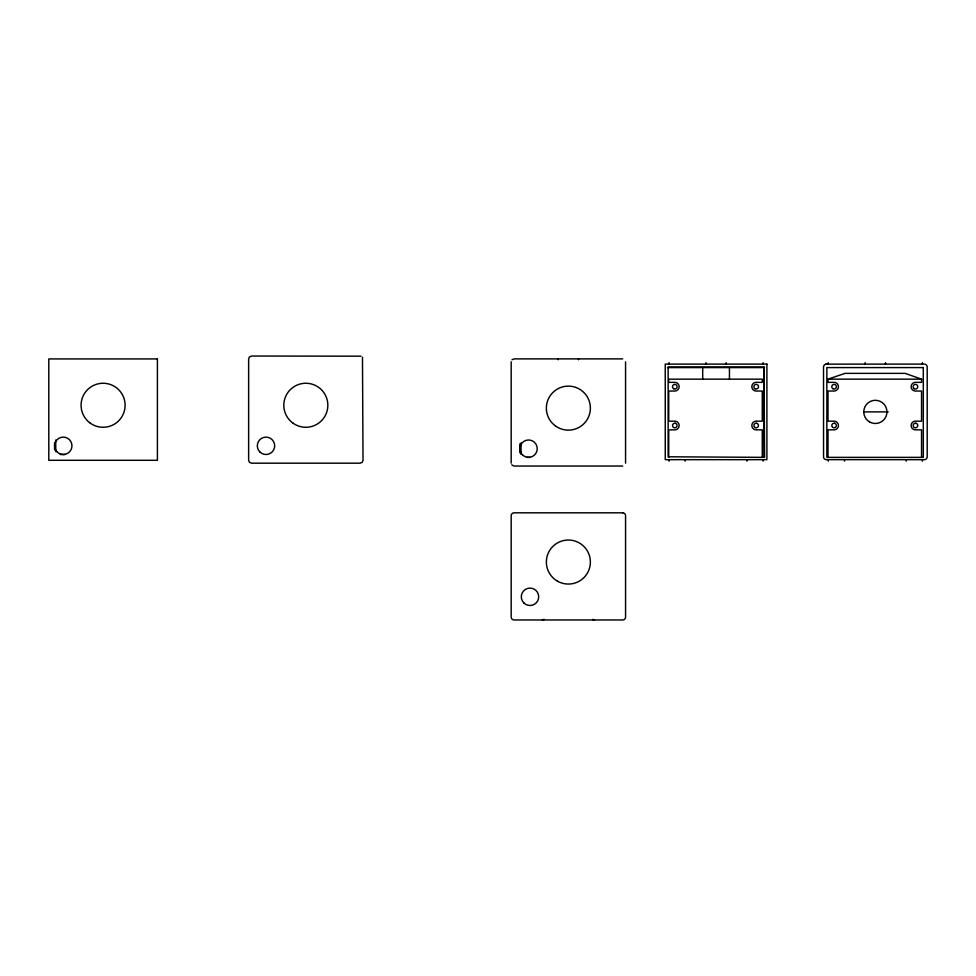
<?xml version="1.0" encoding="UTF-8"?>
<svg xmlns="http://www.w3.org/2000/svg" width="976" height="976" viewBox="0 0 976 976"><rect width="100%" height="100%" fill="white"/><g stroke="black" fill="none" stroke-linecap="round" stroke-linejoin="round"><path stroke-width="1.46" d="M512.022 359.741L514.071 358.887L622.676 358.887M828.014 457.366L828.014 429.843L834.175 429.843A4.343 4.343 0 0 0 838.433 425.414A4.343 4.343 0 0 0 834.004 421.156L828.014 421.156L828.014 391.034L834.09 391.034A4.343 4.343 0 0 0 838.433 386.691A4.343 4.343 0 0 0 834.09 382.348L828.014 382.348L828.014 379.164L844.996 373.369L905.142 373.369L921.551 379.164L921.551 382.348L915.525 382.348A4.343 4.343 0 0 0 911.133 386.642A4.343 4.343 0 0 0 915.415 391.034L921.551 391.034L921.551 421.156L915.451 421.156A4.343 4.343 0 0 0 911.133 425.524A4.343 4.343 0 0 0 915.488 429.843L921.551 429.843L921.551 457.366M825.964 364.146L924.309 364.109A2.891 2.891 0 0 1 927.2 367L927.2 456.78A2.891 2.891 0 0 1 924.309 459.672L825.964 459.647A2.891 2.891 0 0 1 823.561 457.232L823.524 367A2.891 2.891 0 0 1 826.416 364.109M764.001 367L668.145 367L668.145 456.78L764.586 457.366L764.001 367L764.001 456.78M667.56 367.586L764.586 367.586M828.014 379.164L921.551 379.164M863.98 411.896L888.258 411.896M60.28 454.499L65.209 454.499M527.052 457.366L530.078 457.366M622.676 466.052L514.071 466.052L511.729 464.857M361.022 356.179L251.527 356.033L249.478 356.887L248.636 358.924L248.636 460.294L249.478 462.343L251.527 463.185L360.132 463.185L362.181 462.343L363.023 460.294L362.474 357.228M922.418 362.657L922.418 364.109M922.418 459.672L922.418 461.123M906.204 459.672L906.204 461.123M885.5 362.657L885.5 364.109M865.224 362.657L865.224 364.109M844.521 459.672L844.521 461.123M828.295 362.657L828.295 364.109M828.295 459.672L828.295 461.123M763.134 362.657L763.134 364.109M763.134 459.672L763.134 461.123M762.268 457.366L762.268 429.843L756.205 429.843A4.343 4.343 0 0 1 751.837 425.524A4.343 4.343 0 0 1 756.168 421.156L762.268 421.156L762.268 391.034L756.132 391.034A4.343 4.343 0 0 1 751.837 386.642A4.343 4.343 0 0 1 756.241 382.348L762.268 382.348L762.268 379.164L668.719 379.164L668.719 382.348L674.806 382.348A4.343 4.343 0 0 1 679.15 386.691A4.343 4.343 0 0 1 674.806 391.034L668.719 391.034L668.719 421.156L674.721 421.156A4.343 4.343 0 0 1 679.15 425.414A4.343 4.343 0 0 1 674.892 429.843L668.719 429.843L668.719 457.366M746.921 459.672L746.921 461.123M729.45 367.586L729.45 379.164M726.205 362.657L726.205 364.109M705.941 362.657L705.941 364.109M702.696 367.586L702.696 379.164M685.225 459.672L685.225 461.123M669.011 362.657L669.011 364.109M669.011 459.672L669.011 461.123M625.567 361.791L625.567 463.149M578.512 358.887L578.512 359.741M558.235 358.887L558.235 359.741M521.025 442.884L521.025 454.462M519.866 443.824L519.866 452.852M511.18 361.791L511.18 463.149M55.754 440.017L55.754 451.607M54.595 442.421L54.595 449.985M544.01 619.418L542.302 619.967A2.891 2.891 0 0 0 544.01 619.418M157.404 358.924L48.8 358.924L48.8 460.294L157.404 460.294L157.404 358.924M766.904 364.109L665.242 364.109L665.242 459.672L766.904 459.672L766.904 364.109M923.296 367.586L826.855 367.586L826.855 457.366L923.296 457.366L923.296 367.586M622.676 512.815L514.071 512.815A2.891 2.891 0 0 0 511.18 515.706L511.18 617.076A2.891 2.891 0 0 0 514.071 619.967L622.676 619.967A2.891 2.891 0 0 0 625.567 617.076L625.567 515.706A2.891 2.891 0 0 0 622.676 512.815M915.891 423.23L915.293 423.194A2.318 2.318 0 0 0 915.049 427.781L915.647 427.817A2.318 2.318 0 0 0 915.891 423.23M834.517 423.23L833.907 423.194A2.318 2.318 0 0 0 833.663 427.781L834.273 427.817A2.318 2.318 0 0 0 834.517 423.23M756.607 423.23L756.01 423.194A2.318 2.318 0 0 0 755.766 427.781L756.363 427.817A2.318 2.318 0 0 0 756.607 423.23M675.233 423.23L674.623 423.194A2.318 2.318 0 0 0 674.379 427.781L674.977 427.817A2.318 2.318 0 0 0 675.233 423.23M594.433 619.967L592.737 619.418A2.891 2.891 0 0 0 594.433 619.967M557.369 581.11A22.009 22.009 0 0 0 590.382 562.042A22.009 22.009 0 0 0 557.369 542.985A22.009 22.009 0 0 0 557.369 581.11M523.978 603.07A8.686 8.686 0 0 0 538.435 598.874A8.686 8.686 0 0 0 527.577 588.455A8.686 8.686 0 0 0 523.978 603.07M555.551 426.024A22.009 22.009 0 0 0 590.273 410.286A22.009 22.009 0 0 0 559.285 388.082A22.009 22.009 0 0 0 555.551 426.024M522.538 454.938A8.686 8.686 0 0 0 536.983 450.753A8.686 8.686 0 0 0 526.125 440.335A8.686 8.686 0 0 0 522.538 454.938M293.007 423.157A22.009 22.009 0 0 0 327.729 407.419A22.009 22.009 0 0 0 296.741 385.215A22.009 22.009 0 0 0 293.007 423.157M259.994 452.083A8.686 8.686 0 0 0 274.439 447.886A8.686 8.686 0 0 0 263.581 437.468A8.686 8.686 0 0 0 259.994 452.083M914.317 388.704A2.318 2.318 0 0 0 917.782 386.691A2.318 2.318 0 0 0 914.317 384.69A2.318 2.318 0 0 0 914.317 388.704M832.931 388.704A2.318 2.318 0 0 0 836.408 386.691A2.318 2.318 0 0 0 832.931 384.69A2.318 2.318 0 0 0 832.931 388.704M869.567 421.925A11.59 11.59 0 0 0 886.94 411.896A11.59 11.59 0 0 0 869.567 401.856A11.59 11.59 0 0 0 869.567 421.925M90.28 423.157A22.009 22.009 0 0 0 125.001 407.419A22.009 22.009 0 0 0 94.013 385.215A22.009 22.009 0 0 0 90.28 423.157M57.267 452.083A8.686 8.686 0 0 0 71.712 447.886A8.686 8.686 0 0 0 60.854 437.468A8.686 8.686 0 0 0 57.267 452.083M755.021 388.704A2.318 2.318 0 0 0 758.498 386.691A2.318 2.318 0 0 0 755.021 384.69A2.318 2.318 0 0 0 755.021 388.704M673.647 388.704A2.318 2.318 0 0 0 677.124 386.691A2.318 2.318 0 0 0 673.647 384.69A2.318 2.318 0 0 0 673.647 388.704"/></g></svg>
